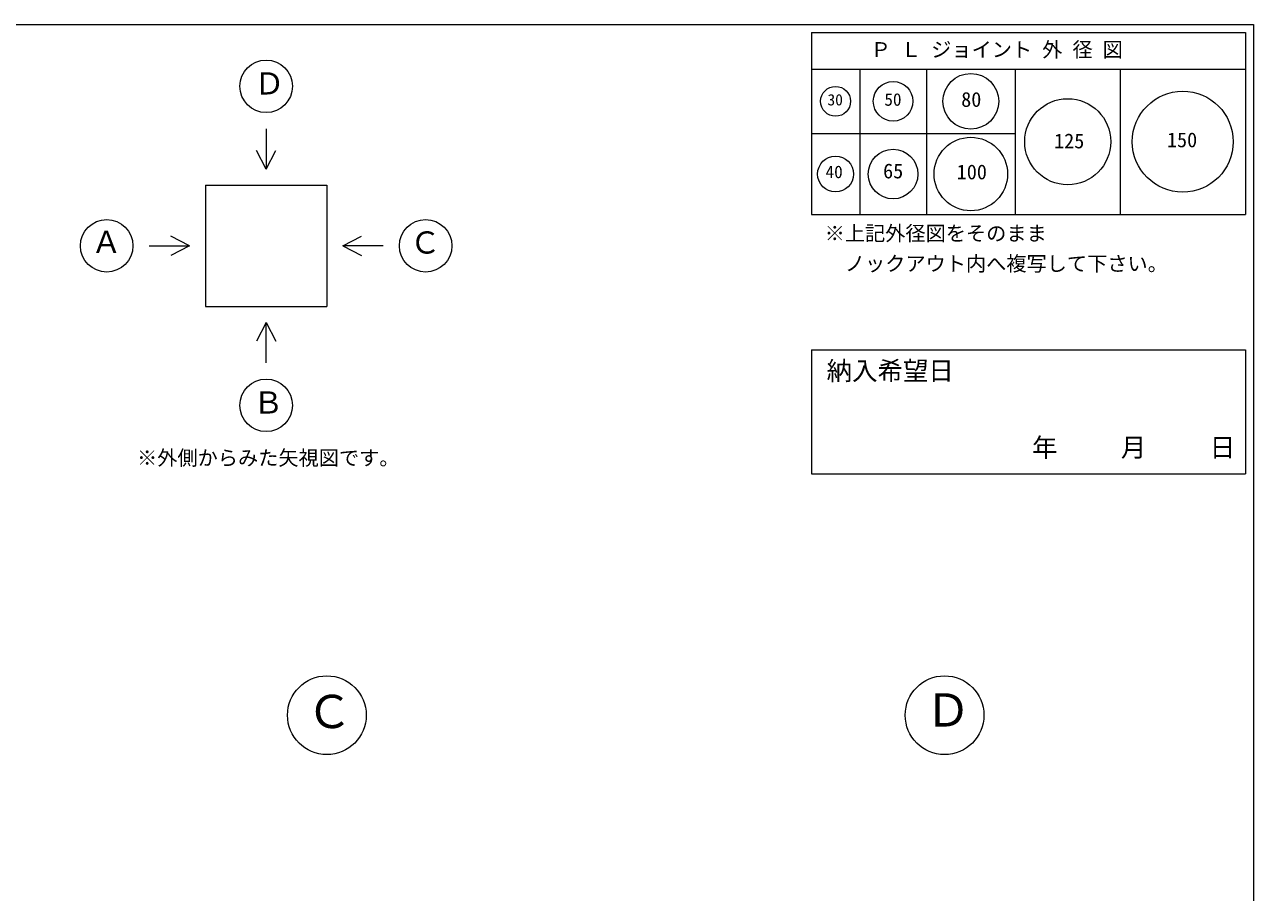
# Model space of a CAD drawing. Units: millimetres, scale not verified. Extents: x -4890 to 18490, y -2307 to 2307.
# Drawn here: x 1846 to 4890, y 159 to 2307 of the extents above; entities that cross this region are included whole.
import ezdxf
from ezdxf.enums import TextEntityAlignment as Align

# ---------------------------------------------------------------- set-up
doc = ezdxf.new("R2010")
doc.units = ezdxf.units.MM
doc.header["$LTSCALE"] = 10
for name, color, linetype, lineweight in [('0-2_waku', 7, 'Continuous', 18), ('0-3_gaikei', 7, 'Continuous', 18), ('0-7_center', 7, 'Continuous', 18), ('0-8_hole', 6, 'Continuous', 18), ('0-D_dims', 7, 'Continuous', 18)]:
    doc.layers.add(name, color=color, linetype=linetype, lineweight=lineweight)
doc.styles.add('ＭＳ ゴシック', font='')
doc.styles.get('ＭＳ ゴシック').set_extended_font_data('MS Gothic')

msp = doc.modelspace()

# ---------------------------------------------------------------- linework, layer by layer
at = {"layer": '0-2_waku'}
for p, q in [((-1230, 2307.38), (4890, 2307.38)), ((3795, 2287.38), (3795, 1837.38)), ((3795, 2287.38), (4870, 2287.38)), ((3795, 2287.38), (4870, 2287.38)), ((3795, 2287.38), (4870, 2287.38)), ((3795, 2287.38), (3795, 1837.38)), ((3795, 2287.38), (4870, 2287.38)), ((3795, 2287.38), (4870, 2287.38)), ((3795, 2287.38), (4870, 2287.38)), ((4870, 2287.38), (4870, 1837.38)), ((4870, 2287.38), (4870, 1837.38)), ((4890, 2307.38), (4890, -1967.62)), ((4890, 2307.38), (4890, -1967.62)), ((3795, 2197.38), (4870, 2197.38)), ((3915, 2197.38), (3915, 1837.38)), ((4080, 2197.38), (4080, 1837.38)), ((4300, 2197.38), (4300, 1837.38)), ((4560, 2197.38), (4560, 1837.38)), ((3795, 2037.38), (4300, 2037.38)), ((3795, 1837.38), (4870, 1837.38)), ((3795, 1837.38), (4870, 1837.38)), ((3795, 1502.08), (3795, 1195.38)), ((3795, 1502.08), (4870, 1502.08)), ((4870, 1502.08), (4870, 1195.38)), ((3795, 1195.38), (4870, 1195.38))]:
    msp.add_line(p, q, dxfattribs=at)
at = {"layer": '0-3_gaikei'}
for p, q in [((2444.61, 2049.6), (2444.61, 1949.6)), ((2444.61, 1949.6), (2420.48, 1995.97)), ((2444.61, 1949.6), (2468.73, 1995.97)), ((2294.61, 1909.6), (2594.61, 1909.6)), ((2294.61, 1909.6), (2294.61, 1609.6)), ((2594.61, 1909.6), (2594.61, 1609.6)), ((2254.61, 1759.6), (2208.23, 1783.72)), ((2634.61, 1759.6), (2680.98, 1783.72)), ((2154.61, 1759.6), (2254.61, 1759.6)), ((2254.61, 1759.6), (2208.23, 1735.47)), ((2294.61, 1609.6), (2594.61, 1609.6)), ((2444.61, 1569.6), (2420.48, 1523.22)), ((2444.61, 1569.6), (2468.73, 1523.22)), ((2444.61, 1469.6), (2444.61, 1569.6))]:
    msp.add_line(p, q, dxfattribs=at)
msp.add_lwpolyline([(2734.61, 1759.6), (2634.61, 1759.6), (2680.98, 1735.47)], dxfattribs=at)
for centre, radius in [((2444.61, 2154.6), 65), ((2049.61, 1759.6), 65), ((2839.61, 1759.6), 65), ((2444.61, 1364.6), 65), ((2595, 597.38), 97.5), ((4125, 597.38), 97.5)]:
    msp.add_circle(centre, radius, dxfattribs=at)
at = {"layer": '0-7_center'}
for centre, radius in [((3997.5, 2117.38), 49), ((4190, 2117.38), 69), ((4715, 2017.38), 125), ((4430, 2017.38), 106.5), ((4190, 1937.38), 91), ((3855, 1937.38), 44.5), ((3997.5, 1937.38), 61.5)]:
    msp.add_circle(centre, radius, dxfattribs=at)
at = {"layer": '0-8_hole', "color": 7}
msp.add_circle((3855, 2117.38), 37, dxfattribs=at)

# ---------------------------------------------------------------- texts
at = {"layer": '0-7_center', "style": 'ＭＳ ゴシック'}
for s, height, p in [('50', 31.16, (3975.91, 2097.03)), ('80', 36.66, (4166.18, 2092.69)), ('150', 36.66, (4675.81, 1992.61)), ('125', 36.66, (4396.28, 1989.95)), ('40', 31.16, (3830.27, 1917.78)), ('65', 36.66, (3972.72, 1915.65)), ('100', 36.66, (4155.05, 1913.2))]:
    msp.add_text(s, height=height, dxfattribs=at).set_placement(p, align=Align.BOTTOM_LEFT)
at = {"layer": '0-8_hole', "color": 7, "style": 'ＭＳ ゴシック'}
msp.add_text('30', height=28.04, dxfattribs=at).set_placement((3834.95, 2098.84), align=Align.BOTTOM_LEFT)
at = {"layer": '0-D_dims', "style": 'ＭＳ ゴシック'}
for s, height, p in [('Ｐ Ｌ ジョイント 外 径 図', 36.66, (3941.92, 2216.2)), ('Ｄ', 54.99, (2415.04, 2117.73)), ('Ａ', 54.99, (2011.35, 1725.21)), ('Ｃ', 54.99, (2800.86, 1723.78)), ('※上記外径図をそのまま', 36.66, (3827.95, 1761.18)), ('\u3000ノックアウト内へ複写して下さい。', 36.66, (3827.95, 1686.18)), ('納入希望日', 46.19, (3832.85, 1413.2)), ('Ｂ', 54.99, (2412.31, 1327.73)), ('\u3000\u3000\u3000年     月     日', 46.19, (4152.51, 1223.31)), ('※外側からみた矢視図です。', 36.66, (2124.81, 1205.23)), ('Ｃ', 82.48, (2544.54, 540.58)), ('Ｄ', 82.48, (4077.35, 544.3))]:
    msp.add_text(s, height=height, dxfattribs=at).set_placement(p, align=Align.BOTTOM_LEFT)

doc.saveas('drawing.dxf')
